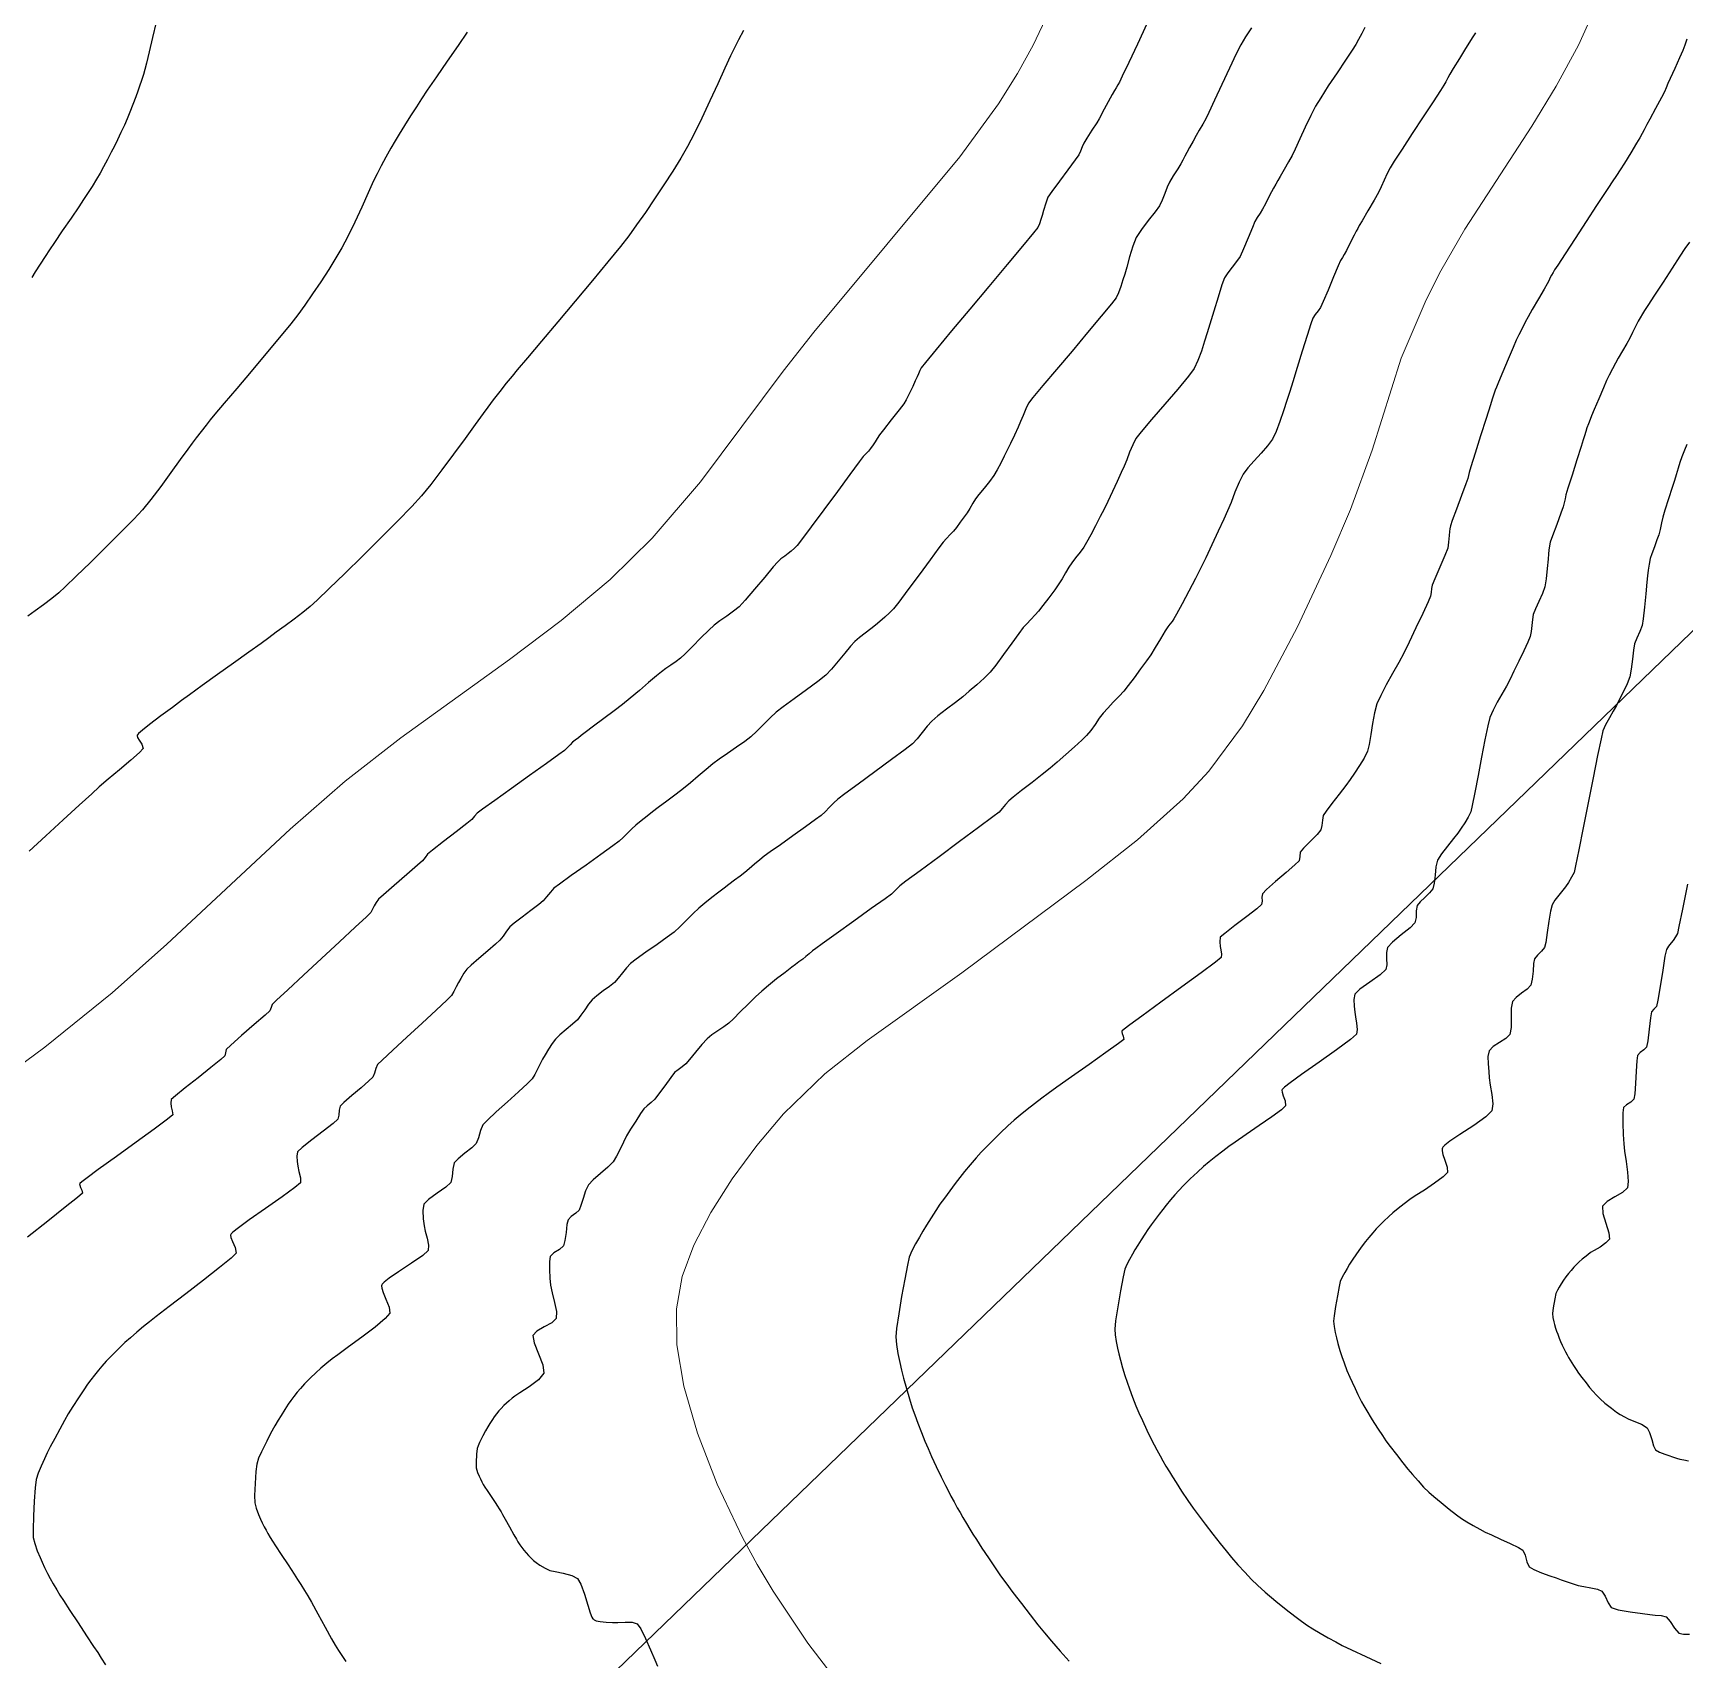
# Model space of a CAD drawing. Extents: x 27 to 849, y 0 to 853.
# Drawn here: x 253.8 to 329.2, y 352.6 to 426.9 of the extents above; entities that cross this region are included whole.
import ezdxf

# ---------------------------------------------------------------- set-up
doc = ezdxf.new("R2010")
doc.units = 0
doc.header["$LTSCALE"] = 2
doc.layers.add('Curva 1 m', color=5, linetype='Continuous')
doc.layers.add('Curva Mestra', color=1, linetype='Continuous')

msp = doc.modelspace()

# ---------------------------------------------------------------- linework, layer by layer
at = {"extrusion": (-0.049704, 0.050571, 0.997483), "elevation": -45.882}
msp.add_lwpolyline([(-371.684, 250.552), (-374.359, -58.63), (-849.748, -54.517), (-847.073, 254.665)], close=True, dxfattribs=at)
at = {"layer": 'Curva 1 m', "linetype": 'Continuous', "lineweight": -3}
for points, elevation in [([(304.633, 427.288), (304.2, 426.369), (303.804, 425.528), (303.51, 424.904), (303.382, 424.636), (303.315, 424.514), (303.234, 424.377), (303.164, 424.256), (303.056, 424.061), (302.87, 423.727), (302.689, 423.4), (302.594, 423.227), (302.527, 423.094), (302.459, 422.962), (302.345, 422.782), (302.124, 422.435), (301.895, 422.074), (301.761, 421.852), (301.687, 421.682), (301.611, 421.485), (301.534, 421.317), (301.368, 421.085), (301.035, 420.638), (300.643, 420.113), (300.303, 419.649), (300.123, 419.381), (300.02, 419.105), (299.927, 418.779), (299.86, 418.543), (299.803, 418.367), (299.736, 418.168), (299.662, 418.002), (299.461, 417.751), (298.966, 417.153), (298.262, 416.308), (297.431, 415.314), (296.558, 414.271), (295.729, 413.279), (295.026, 412.438), (294.534, 411.846), (294.337, 411.604), (294.274, 411.474), (294.213, 411.319), (294.159, 411.184), (294.075, 411), (293.957, 410.747), (293.854, 410.533), (293.761, 410.345), (293.652, 410.133), (293.548, 409.952), (293.342, 409.681), (292.979, 409.221), (292.622, 408.772), (292.438, 408.537), (292.34, 408.377), (292.243, 408.216), (292.152, 408.088), (292.029, 407.923), (291.936, 407.803), (291.819, 407.677), (291.701, 407.551), (291.521, 407.31), (291.095, 406.736), (290.521, 405.961), (289.896, 405.118), (289.318, 404.339), (288.882, 403.755), (288.686, 403.5), (288.559, 403.375), (288.406, 403.241), (288.269, 403.125), (288.122, 403.01), (287.946, 402.877), (287.798, 402.753), (287.597, 402.521), (287.206, 402.055), (286.74, 401.499), (286.312, 400.998), (286.035, 400.697), (285.783, 400.493), (285.473, 400.273), (285.162, 400.054), (284.903, 399.856), (284.654, 399.624), (284.3, 399.274), (283.915, 398.889), (283.577, 398.554), (283.361, 398.351), (283.167, 398.203), (282.933, 398.039), (282.697, 397.877), (282.499, 397.733), (282.274, 397.549), (281.915, 397.245), (281.49, 396.885), (281.068, 396.53), (280.718, 396.244), (280.347, 395.955), (279.877, 395.598), (279.404, 395.243), (279.025, 394.959), (278.836, 394.817), (278.711, 394.722), (278.57, 394.612), (278.449, 394.513), (278.332, 394.4), (278.197, 394.263), (278.074, 394.147), (277.824, 393.964), (277.252, 393.552), (276.488, 393.004), (275.662, 392.411), (274.902, 391.866), (274.338, 391.459), (274.101, 391.284), (273.978, 391.142), (273.857, 390.998), (273.625, 390.813), (273.133, 390.431), (272.553, 389.983), (272.061, 389.6), (271.83, 389.414), (271.717, 389.262), (271.604, 389.109), (271.376, 388.905), (270.887, 388.48), (270.313, 387.982), (269.825, 387.558), (269.599, 387.355), (269.494, 387.202), (269.403, 387.047), (269.329, 386.896), (269.249, 386.75), (269.042, 386.553), (268.529, 386.074), (267.812, 385.408), (266.994, 384.65), (266.176, 383.891), (265.461, 383.227), (264.951, 382.75), (264.748, 382.556), (264.696, 382.412), (264.643, 382.269), (264.423, 382.068), (263.932, 381.638), (263.351, 381.131), (262.861, 380.701), (262.644, 380.5), (262.618, 380.351), (262.592, 380.203), (262.401, 380.041), (261.949, 379.678), (261.367, 379.214), (260.785, 378.749), (260.333, 378.384), (260.143, 378.216), (260.13, 378.058), (260.147, 377.889), (260.194, 377.699), (260.211, 377.512), (259.967, 377.318), (259.361, 376.871), (258.538, 376.272), (257.642, 375.623), (256.818, 375.023), (256.309, 374.646), (256.064, 374.458), (255.982, 374.389), (255.969, 374.375), (255.966, 374.354), (255.973, 374.303), (256.008, 374.211), (256.067, 374.078), (256.093, 373.945), (255.874, 373.752), (255.313, 373.299), (254.517, 372.668), (253.595, 371.944)], 36), ([(259.462, 427.363), (259.293, 426.664), (259.136, 426.011), (259.012, 425.497), (258.94, 425.215), (258.873, 424.982), (258.79, 424.712), (258.704, 424.443), (258.626, 424.214), (258.53, 423.954), (258.398, 423.613), (258.257, 423.261), (258.133, 422.964), (258.007, 422.676), (257.853, 422.339), (257.695, 422.003), (257.556, 421.716), (257.41, 421.431), (257.235, 421.099), (257.056, 420.768), (256.898, 420.486), (256.732, 420.206), (256.532, 419.878), (256.327, 419.551), (256.149, 419.272), (255.928, 418.944), (255.574, 418.426), (255.173, 417.844), (254.815, 417.322), (254.588, 416.986), (254.392, 416.684), (254.162, 416.324), (253.945, 415.978), (253.785, 415.716)], 32), ([(314.579, 427.123), (314.434, 426.852), (314.289, 426.581), (314.159, 426.352), (313.992, 426.092), (313.686, 425.633), (313.304, 425.06), (312.908, 424.461), (312.56, 423.922), (312.322, 423.531), (312.103, 423.105), (311.854, 422.578), (311.608, 422.04), (311.397, 421.578), (311.255, 421.28), (311.095, 420.991), (310.896, 420.646), (310.713, 420.334), (310.601, 420.142), (310.509, 419.979), (310.405, 419.792), (310.316, 419.627), (310.197, 419.394), (310.038, 419.076), (309.911, 418.833), (309.8, 418.656), (309.669, 418.457), (309.562, 418.278), (309.443, 418.001), (309.25, 417.522), (309.042, 417.02), (308.881, 416.675), (308.725, 416.447), (308.523, 416.193), (308.324, 415.938), (308.176, 415.707), (308.053, 415.379), (307.879, 414.825), (307.687, 414.184), (307.511, 413.593), (307.385, 413.191), (307.262, 412.809), (307.117, 412.363), (306.958, 411.926), (306.791, 411.567), (306.528, 411.215), (306.041, 410.632), (305.445, 409.936), (304.852, 409.248), (304.375, 408.685), (304.128, 408.369), (303.986, 408.088), (303.846, 407.747), (303.713, 407.401), (303.594, 407.107), (303.464, 406.821), (303.275, 406.411), (303.059, 405.95), (302.85, 405.507), (302.679, 405.156), (302.506, 404.813), (302.292, 404.397), (302.073, 403.977), (301.884, 403.626), (301.761, 403.413), (301.589, 403.184), (301.381, 402.932), (301.206, 402.705), (301.081, 402.507), (300.925, 402.243), (300.764, 401.97), (300.621, 401.742), (300.431, 401.474), (300.163, 401.109), (299.894, 400.751), (299.699, 400.503), (299.54, 400.325), (299.347, 400.124), (299.155, 399.923), (298.995, 399.745), (298.8, 399.485), (298.475, 399.036), (298.097, 398.514), (297.743, 398.037), (297.488, 397.72), (297.214, 397.446), (296.878, 397.143), (296.535, 396.847), (296.237, 396.596), (295.908, 396.335), (295.499, 396.022), (295.106, 395.717), (294.824, 395.478), (294.614, 395.247), (294.384, 394.963), (294.154, 394.679), (293.942, 394.45), (293.615, 394.192), (292.994, 393.729), (292.228, 393.167), (291.466, 392.609), (290.857, 392.161), (290.548, 391.927), (290.366, 391.757), (290.163, 391.55), (289.959, 391.344), (289.777, 391.175), (289.526, 390.987), (289.063, 390.654), (288.492, 390.249), (287.92, 389.844), (287.45, 389.51), (287.189, 389.32), (286.981, 389.151), (286.743, 388.949), (286.505, 388.746), (286.299, 388.575), (286.085, 388.409), (285.831, 388.218), (285.575, 388.027), (285.357, 387.862), (285.113, 387.674), (284.795, 387.43), (284.469, 387.173), (284.198, 386.948), (283.942, 386.706), (283.644, 386.404), (283.341, 386.101), (283.071, 385.853), (282.763, 385.62), (282.297, 385.291), (281.787, 384.935), (281.345, 384.622), (281.085, 384.421), (280.909, 384.231), (280.718, 383.993), (280.529, 383.755), (280.354, 383.561), (280.134, 383.381), (279.845, 383.169), (279.557, 382.955), (279.341, 382.769), (279.175, 382.567), (279, 382.314), (278.826, 382.06), (278.664, 381.854), (278.447, 381.654), (278.156, 381.414), (277.868, 381.175), (277.661, 380.977), (277.509, 380.772), (277.347, 380.519), (277.195, 380.263), (277.073, 380.052), (276.967, 379.845), (276.851, 379.6), (276.73, 379.358), (276.61, 379.164), (276.397, 378.949), (275.985, 378.571), (275.474, 378.111), (274.966, 377.651), (274.561, 377.276), (274.359, 377.066), (274.249, 376.799), (274.155, 376.473), (274.043, 376.207), (273.847, 376.014), (273.535, 375.766), (273.228, 375.517), (273.044, 375.322), (272.979, 375.047), (272.954, 374.706), (272.887, 374.433), (272.661, 374.226), (272.269, 373.943), (271.88, 373.657), (271.662, 373.44), (271.616, 373.148), (271.639, 372.781), (271.675, 372.459), (271.728, 372.206), (271.816, 371.886), (271.881, 371.569), (271.867, 371.327), (271.618, 371.098), (271.105, 370.75), (270.505, 370.361), (270.08, 370.07), (269.853, 369.889), (269.766, 369.795), (269.746, 369.758), (269.737, 369.713), (269.743, 369.606), (269.802, 369.411), (269.93, 369.116), (270.084, 368.751), (270.117, 368.469), (269.905, 368.228), (269.438, 367.839), (268.84, 367.38), (268.233, 366.932), (267.739, 366.572), (267.48, 366.38), (267.238, 366.182), (266.965, 365.954), (266.731, 365.748), (266.493, 365.515), (266.226, 365.242), (266.033, 365.034), (265.89, 364.862), (265.733, 364.661), (265.6, 364.482), (265.483, 364.312), (265.321, 364.068), (265.151, 363.806), (265.013, 363.583), (264.866, 363.323), (264.678, 362.976), (264.498, 362.635), (264.376, 362.395), (264.256, 362.141), (264.128, 361.848), (264.04, 361.586), (264.001, 361.244), (263.965, 360.697), (263.944, 360.153), (263.95, 359.822), (264.02, 359.567), (264.128, 359.282), (264.217, 359.072), (264.292, 358.911), (264.383, 358.73), (264.467, 358.572), (264.556, 358.413), (264.663, 358.231), (264.759, 358.072), (264.897, 357.859), (265.162, 357.457), (265.472, 356.986), (265.747, 356.568), (265.907, 356.322), (266.058, 356.085), (266.227, 355.813), (266.372, 355.572), (266.536, 355.28), (266.828, 354.751), (267.162, 354.144), (267.455, 353.615), (267.62, 353.322), (267.771, 353.08), (267.947, 352.806), (268.11, 352.572)], 38), ([(273.638, 426.909), (273.225, 426.304), (272.733, 425.588), (272.24, 424.871), (271.822, 424.26), (271.555, 423.865), (271.326, 423.512), (271.056, 423.09), (270.78, 422.655), (270.533, 422.26), (270.351, 421.959), (270.155, 421.615), (269.932, 421.212), (269.714, 420.807), (269.531, 420.456), (269.373, 420.124), (269.129, 419.588), (268.831, 418.933), (268.51, 418.242), (268.199, 417.596), (267.929, 417.08), (267.655, 416.614), (267.325, 416.085), (266.963, 415.527), (266.593, 414.975), (266.237, 414.462), (265.92, 414.023), (265.591, 413.604), (265.083, 412.983), (264.461, 412.235), (263.791, 411.436), (263.136, 410.66), (262.564, 409.983), (262.139, 409.479), (261.926, 409.225), (261.732, 408.981), (261.507, 408.697), (261.285, 408.411), (261.094, 408.164), (260.897, 407.893), (260.558, 407.418), (260.129, 406.823), (259.664, 406.188), (259.214, 405.595), (258.833, 405.126), (258.433, 404.693), (257.851, 404.097), (257.167, 403.413), (256.462, 402.72), (255.815, 402.092), (255.307, 401.606), (255.019, 401.339), (254.701, 401.081), (254.322, 400.793), (253.937, 400.511), (253.607, 400.269)], 33), ([(286.238, 426.986), (286.013, 426.564), (285.823, 426.198), (285.651, 425.837), (285.39, 425.266), (285.067, 424.555), (284.708, 423.772), (284.341, 422.988), (283.992, 422.273), (283.688, 421.697), (283.38, 421.17), (283.014, 420.577), (282.61, 419.946), (282.187, 419.307), (281.766, 418.687), (281.367, 418.116), (281.009, 417.621), (280.632, 417.139), (280.06, 416.436), (279.352, 415.582), (278.569, 414.647), (277.774, 413.701), (277.026, 412.816), (276.388, 412.061), (275.92, 411.507), (275.684, 411.223), (275.424, 410.899), (275.125, 410.519), (274.828, 410.138), (274.574, 409.809), (274.362, 409.518), (274.003, 409.016), (273.542, 408.374), (273.023, 407.658), (272.49, 406.938), (271.988, 406.281), (271.559, 405.758), (271.108, 405.267), (270.461, 404.599), (269.689, 403.823), (268.865, 403.008), (268.059, 402.22), (267.344, 401.529), (266.792, 401.002), (266.473, 400.708), (266.144, 400.438), (265.752, 400.136), (265.336, 399.827), (264.935, 399.534), (264.591, 399.282), (264.24, 399.027), (263.678, 398.623), (262.987, 398.127), (262.252, 397.6), (261.556, 397.101), (260.984, 396.687), (260.618, 396.419), (260.2, 396.109), (259.677, 395.722), (259.16, 395.332), (258.827, 395.066), (258.659, 394.92), (258.601, 394.855), (258.591, 394.835), (258.589, 394.806), (258.609, 394.734), (258.681, 394.605), (258.799, 394.422), (258.863, 394.235), (258.694, 394.045), (258.297, 393.695), (257.783, 393.264), (257.266, 392.833), (256.858, 392.481), (256.516, 392.169), (255.94, 391.643), (255.216, 390.979), (254.429, 390.253), (253.665, 389.545)], 34), ([(309.409, 427.108), (309.137, 426.692), (308.92, 426.334), (308.708, 425.917), (308.399, 425.273), (308.051, 424.528), (307.717, 423.809), (307.455, 423.244), (307.319, 422.958), (307.183, 422.715), (307.023, 422.44), (306.883, 422.199), (306.737, 421.94), (306.573, 421.644), (306.455, 421.427), (306.369, 421.258), (306.273, 421.065), (306.185, 420.898), (306.041, 420.672), (305.834, 420.353), (305.661, 420.065), (305.561, 419.838), (305.446, 419.544), (305.325, 419.243), (305.208, 418.996), (305.008, 418.714), (304.7, 418.324), (304.381, 417.907), (304.149, 417.544), (303.993, 417.149), (303.845, 416.66), (303.717, 416.194), (303.623, 415.867), (303.54, 415.612), (303.444, 415.315), (303.338, 415.023), (303.226, 414.785), (303.016, 414.512), (302.556, 413.953), (301.929, 413.205), (301.22, 412.364), (300.511, 411.526), (299.888, 410.786), (299.434, 410.241), (299.233, 409.986), (299.107, 409.726), (298.985, 409.416), (298.876, 409.145), (298.761, 408.892), (298.593, 408.529), (298.414, 408.149), (298.267, 407.844), (298.132, 407.572), (297.973, 407.256), (297.808, 406.943), (297.654, 406.682), (297.46, 406.416), (297.21, 406.104), (296.973, 405.815), (296.822, 405.621), (296.695, 405.419), (296.558, 405.183), (296.432, 404.979), (296.306, 404.8), (296.127, 404.557), (295.947, 404.318), (295.817, 404.153), (295.67, 403.991), (295.496, 403.81), (295.348, 403.648), (295.154, 403.389), (294.754, 402.846), (294.249, 402.158), (293.736, 401.464), (293.316, 400.901), (293.087, 400.61), (292.904, 400.427), (292.681, 400.225), (292.452, 400.028), (292.253, 399.861), (292.042, 399.694), (291.783, 399.499), (291.523, 399.298), (291.311, 399.115), (291.123, 398.906), (290.859, 398.583), (290.558, 398.211), (290.255, 397.854), (289.988, 397.574), (289.633, 397.285), (289.116, 396.904), (288.55, 396.499), (288.049, 396.138), (287.726, 395.892), (287.453, 395.636), (287.148, 395.326), (286.843, 395.016), (286.569, 394.763), (286.298, 394.556), (285.925, 394.29), (285.515, 394.005), (285.132, 393.738), (284.844, 393.526), (284.531, 393.273), (284.175, 392.97), (283.819, 392.666), (283.508, 392.409), (283.164, 392.143), (282.744, 391.826), (282.354, 391.534), (282.097, 391.339), (281.848, 391.149), (281.566, 390.929), (281.324, 390.731), (281.153, 390.569), (280.954, 390.368), (280.752, 390.165), (280.573, 390), (280.288, 389.788), (279.738, 389.394), (279.058, 388.91), (278.383, 388.43), (277.849, 388.046), (277.593, 387.853), (277.433, 387.675), (277.263, 387.46), (277.106, 387.28), (276.906, 387.117), (276.549, 386.843), (276.14, 386.532), (275.783, 386.257), (275.585, 386.092), (275.436, 385.902), (275.28, 385.673), (275.134, 385.481), (274.937, 385.302), (274.582, 384.996), (274.174, 384.649), (273.822, 384.345), (273.63, 384.166), (273.493, 383.975), (273.351, 383.745), (273.238, 383.549), (273.142, 383.358), (273.037, 383.138), (272.929, 382.957), (272.713, 382.746), (272.229, 382.295), (271.584, 381.702), (270.886, 381.061), (270.243, 380.468), (269.763, 380.019), (269.554, 379.811), (269.48, 379.633), (269.418, 379.415), (269.343, 379.238), (269.16, 379.063), (268.798, 378.753), (268.378, 378.398), (268.02, 378.087), (267.844, 377.911), (267.801, 377.728), (267.784, 377.5), (267.739, 377.318), (267.525, 377.127), (267.079, 376.779), (266.556, 376.377), (266.112, 376.025), (265.902, 375.828), (265.872, 375.634), (265.887, 375.389), (265.911, 375.174), (265.965, 374.937), (266.038, 374.648), (266.039, 374.419), (265.785, 374.202), (265.199, 373.779), (264.447, 373.252), (263.696, 372.723), (263.206, 372.367), (262.96, 372.173), (262.874, 372.091), (262.858, 372.066), (262.851, 372.026), (262.865, 371.924), (262.935, 371.738), (263.054, 371.473), (263.105, 371.207), (262.883, 370.987), (262.347, 370.547), (261.618, 369.972), (260.814, 369.351), (260.055, 368.77), (259.46, 368.314), (259.149, 368.073), (258.886, 367.858), (258.581, 367.606), (258.28, 367.351), (258.026, 367.126), (257.768, 366.876), (257.464, 366.569), (257.18, 366.273), (256.979, 366.054), (256.822, 365.868), (256.646, 365.647), (256.474, 365.422), (256.33, 365.226), (256.154, 364.971), (255.91, 364.605), (255.656, 364.212), (255.449, 363.877), (255.28, 363.581), (255.062, 363.182), (254.832, 362.753), (254.63, 362.367), (254.494, 362.095), (254.363, 361.82), (254.214, 361.496), (254.08, 361.169), (253.99, 360.882), (253.942, 360.507), (253.896, 359.894), (253.86, 359.204), (253.844, 358.598), (253.854, 358.236), (253.923, 357.959), (254.038, 357.635), (254.161, 357.33), (254.254, 357.111), (254.367, 356.869), (254.504, 356.598), (254.629, 356.361), (254.763, 356.123), (254.923, 355.85), (255.067, 355.611), (255.224, 355.369), (255.526, 354.909), (255.904, 354.337), (256.287, 353.755), (256.605, 353.27), (256.79, 352.986), (256.954, 352.728), (257.143, 352.426)], 37), ([(319.615, 426.882), (319.467, 426.652), (319.339, 426.45), (319.166, 426.169), (318.882, 425.706), (318.604, 425.25), (318.448, 424.99), (318.36, 424.831), (318.263, 424.648), (318.174, 424.489), (318.023, 424.255), (317.683, 423.737), (317.228, 423.045), (316.732, 422.288), (316.268, 421.577), (315.907, 421.02), (315.725, 420.728), (315.595, 420.471), (315.455, 420.167), (315.317, 419.862), (315.191, 419.602), (314.995, 419.25), (314.71, 418.756), (314.448, 418.306), (314.319, 418.085), (314.247, 417.956), (314.177, 417.827), (314.084, 417.647), (313.91, 417.303), (313.734, 416.957), (313.637, 416.769), (313.548, 416.63), (313.462, 416.491), (313.36, 416.253), (313.148, 415.746), (312.896, 415.144), (312.675, 414.621), (312.554, 414.353), (312.444, 414.198), (312.307, 414.027), (312.202, 413.869), (312.113, 413.612), (311.941, 413.067), (311.722, 412.358), (311.493, 411.612), (311.29, 410.956), (311.148, 410.516), (311.016, 410.113), (310.862, 409.639), (310.695, 409.15), (310.523, 408.701), (310.355, 408.35), (310.136, 408.042), (309.841, 407.701), (309.522, 407.355), (309.232, 407.03), (309.024, 406.751), (308.835, 406.377), (308.648, 405.922), (308.471, 405.461), (308.311, 405.069), (308.138, 404.688), (307.886, 404.141), (307.598, 403.525), (307.319, 402.936), (307.092, 402.467), (306.851, 401.994), (306.545, 401.407), (306.236, 400.824), (305.989, 400.363), (305.867, 400.143), (305.781, 400.029), (305.677, 399.902), (305.59, 399.789), (305.471, 399.594), (305.258, 399.235), (305.017, 398.832), (304.81, 398.505), (304.619, 398.233), (304.349, 397.862), (304.051, 397.461), (303.777, 397.101), (303.581, 396.853), (303.365, 396.612), (303.104, 396.339), (302.846, 396.07), (302.642, 395.843), (302.465, 395.61), (302.269, 395.332), (302.071, 395.056), (301.888, 394.83), (301.672, 394.616), (301.336, 394.306), (300.94, 393.954), (300.548, 393.611), (300.221, 393.331), (299.862, 393.04), (299.398, 392.676), (298.924, 392.308), (298.538, 392.007), (298.336, 391.841), (298.194, 391.68), (298.039, 391.487), (297.895, 391.327), (297.609, 391.107), (296.96, 390.623), (296.094, 389.981), (295.156, 389.287), (294.292, 388.649), (293.648, 388.172), (293.37, 387.962), (293.246, 387.844), (293.109, 387.704), (292.985, 387.586), (292.699, 387.378), (292.068, 386.925), (291.264, 386.351), (290.458, 385.776), (289.824, 385.323), (289.534, 385.113), (289.391, 384.996), (289.231, 384.859), (289.089, 384.741), (288.941, 384.627), (288.769, 384.498), (288.618, 384.384), (288.447, 384.254), (288.134, 384.013), (287.751, 383.716), (287.372, 383.416), (287.072, 383.166), (286.789, 382.902), (286.445, 382.563), (286.093, 382.211), (285.784, 381.904), (285.57, 381.705), (285.343, 381.536), (285.069, 381.351), (284.798, 381.165), (284.577, 380.989), (284.342, 380.734), (284.047, 380.378), (283.773, 380.041), (283.603, 379.843), (283.443, 379.715), (283.253, 379.578), (283.096, 379.447), (282.922, 379.223), (282.645, 378.84), (282.368, 378.455), (282.193, 378.226), (282.036, 378.084), (281.846, 377.932), (281.692, 377.788), (281.546, 377.582), (281.324, 377.237), (281.089, 376.859), (280.908, 376.555), (280.766, 376.279), (280.612, 375.952), (280.451, 375.63), (280.29, 375.37), (280.049, 375.126), (279.713, 374.84), (279.385, 374.557), (279.165, 374.322), (279.039, 374.051), (278.925, 373.703), (278.826, 373.378), (278.744, 373.176), (278.589, 373.031), (278.388, 372.882), (278.244, 372.734), (278.191, 372.511), (278.146, 372.15), (278.098, 371.784), (278.034, 371.548), (277.849, 371.382), (277.594, 371.219), (277.422, 371.051), (277.386, 370.823), (277.388, 370.463), (277.411, 370.07), (277.439, 369.743), (277.508, 369.401), (277.62, 368.963), (277.706, 368.539), (277.695, 368.234), (277.495, 368.033), (277.157, 367.84), (276.823, 367.649), (276.634, 367.45), (276.689, 367.116), (276.89, 366.621), (277.087, 366.111), (277.13, 365.731), (276.89, 365.43), (276.465, 365.107), (276.043, 364.835), (275.811, 364.687), (275.69, 364.588), (275.554, 364.474), (275.437, 364.371), (275.317, 364.255), (275.184, 364.118), (275.087, 364.014), (274.977, 363.878), (274.871, 363.738), (274.787, 363.615), (274.674, 363.443), (274.578, 363.288), (274.474, 363.103), (274.348, 362.868), (274.259, 362.694), (274.199, 362.567), (274.135, 362.421), (274.091, 362.29), (274.065, 362.034), (274.045, 361.657), (274.046, 361.408), (274.109, 361.203), (274.179, 361.033), (274.24, 360.907), (274.304, 360.783), (274.375, 360.659), (274.45, 360.533), (274.546, 360.386), (274.727, 360.111), (274.913, 359.828), (275.025, 359.658), (275.1, 359.539), (275.184, 359.403), (275.257, 359.283), (275.371, 359.079), (275.568, 358.721), (275.766, 358.362), (275.881, 358.158), (275.956, 358.037), (276.045, 357.9), (276.126, 357.783), (276.217, 357.665), (276.329, 357.53), (276.432, 357.415), (276.539, 357.306), (276.666, 357.186), (276.784, 357.089), (276.953, 356.981), (277.194, 356.844), (277.412, 356.737), (277.651, 356.678), (278.023, 356.604), (278.406, 356.505), (278.677, 356.368), (278.825, 356.105), (278.984, 355.657), (279.14, 355.155), (279.255, 354.8), (279.331, 354.606), (279.376, 354.526), (279.395, 354.504), (279.431, 354.479), (279.525, 354.441), (279.705, 354.402), (279.975, 354.375), (280.271, 354.354), (280.515, 354.356), (280.841, 354.373), (281.163, 354.368), (281.396, 354.303), (281.561, 354.072), (281.776, 353.634), (281.999, 353.117), (282.195, 352.65), (282.322, 352.36)], 39), ([(329.251, 426.595), (329.158, 426.314), (329.072, 426.076), (328.926, 425.739), (328.706, 425.256), (328.499, 424.805), (328.39, 424.565), (328.316, 424.377), (328.239, 424.19), (328.097, 423.924), (327.828, 423.429), (327.562, 422.941), (327.431, 422.699), (327.372, 422.576), (327.312, 422.452), (327.221, 422.287), (327.109, 422.091), (326.966, 421.853), (326.695, 421.406), (326.408, 420.937), (326.218, 420.631), (326.048, 420.375), (325.85, 420.085), (325.677, 419.831), (325.499, 419.558), (325.136, 419.001), (324.664, 418.277), (324.162, 417.505), (323.704, 416.801), (323.367, 416.283), (323.228, 416.069), (323.153, 415.949), (323.081, 415.827), (323.03, 415.724), (322.957, 415.57), (322.89, 415.435), (322.751, 415.194), (322.49, 414.742), (322.21, 414.258), (322.018, 413.918), (321.888, 413.675), (321.741, 413.391), (321.597, 413.106), (321.477, 412.859), (321.334, 412.533), (321.108, 412.001), (320.862, 411.418), (320.661, 410.94), (320.57, 410.721), (320.516, 410.584), (320.465, 410.448), (320.422, 410.311), (320.381, 410.174), (320.297, 409.908), (320.102, 409.289), (319.852, 408.495), (319.603, 407.702), (319.409, 407.084), (319.327, 406.82), (319.297, 406.686), (319.266, 406.551), (319.178, 406.309), (318.983, 405.78), (318.753, 405.155), (318.559, 404.627), (318.473, 404.386), (318.45, 404.257), (318.432, 404.126), (318.42, 403.948), (318.395, 403.64), (318.354, 403.37), (318.227, 403.043), (317.992, 402.504), (317.761, 401.977), (317.641, 401.687), (317.615, 401.529), (317.597, 401.345), (317.57, 401.187), (317.458, 400.928), (317.214, 400.397), (316.903, 399.735), (316.593, 399.085), (316.35, 398.586), (316.122, 398.156), (315.841, 397.654), (315.551, 397.135), (315.298, 396.653), (315.126, 396.262), (315.019, 395.863), (314.928, 395.372), (314.847, 394.865), (314.769, 394.417), (314.687, 394.105), (314.536, 393.796), (314.327, 393.449), (314.103, 393.11), (313.907, 392.821), (313.7, 392.537), (313.397, 392.141), (313.075, 391.722), (312.81, 391.369), (312.678, 391.168), (312.635, 390.963), (312.613, 390.719), (312.566, 390.518), (312.394, 390.309), (312.085, 389.991), (311.782, 389.683), (311.627, 389.508), (311.601, 389.306), (311.572, 389.107), (311.385, 388.927), (310.98, 388.572), (310.501, 388.158), (310.094, 387.798), (309.904, 387.608), (309.882, 387.453), (309.888, 387.26), (309.864, 387.107), (309.65, 386.919), (309.188, 386.561), (308.645, 386.149), (308.186, 385.795), (307.98, 385.617), (307.962, 385.418), (307.981, 385.203), (308.005, 385.048), (308.034, 384.854), (308.023, 384.701), (307.759, 384.485), (307.11, 384.001), (306.231, 383.357), (305.276, 382.66), (304.4, 382.02), (303.858, 381.619), (303.597, 381.421), (303.511, 381.35), (303.498, 381.336), (303.493, 381.308), (303.507, 381.235), (303.553, 381.104), (303.576, 380.961), (303.338, 380.772), (302.76, 380.355), (301.996, 379.813), (301.199, 379.252), (300.524, 378.775), (300.125, 378.488), (299.841, 378.274), (299.513, 378.023), (299.173, 377.757), (298.851, 377.499), (298.579, 377.27), (298.298, 377.014), (297.959, 376.691), (297.611, 376.351), (297.3, 376.04), (297.077, 375.809), (296.845, 375.551), (296.581, 375.244), (296.322, 374.933), (296.103, 374.663), (295.888, 374.385), (295.641, 374.055), (295.399, 373.724), (295.2, 373.442), (295.01, 373.157), (294.792, 372.821), (294.583, 372.486), (294.416, 372.209), (294.26, 371.941), (294.082, 371.626), (293.917, 371.307), (293.798, 371.024), (293.714, 370.667), (293.589, 370.022), (293.449, 369.231), (293.318, 368.434), (293.221, 367.772), (293.184, 367.386), (293.211, 367.036), (293.278, 366.629), (293.362, 366.223), (293.44, 365.876), (293.534, 365.504), (293.665, 365.037), (293.807, 364.561), (293.935, 364.158), (294.048, 363.838), (294.193, 363.447), (294.354, 363.031), (294.513, 362.632), (294.654, 362.294), (294.818, 361.929), (295.032, 361.475), (295.256, 361.008), (295.452, 360.607), (295.581, 360.35), (295.701, 360.121), (295.844, 359.857), (295.99, 359.594), (296.117, 359.369), (296.247, 359.143), (296.403, 358.88), (296.56, 358.617), (296.698, 358.393), (296.857, 358.144), (297.11, 357.755), (297.41, 357.301), (297.709, 356.854), (297.96, 356.491), (298.197, 356.167), (298.528, 355.726), (298.911, 355.223), (299.305, 354.713), (299.668, 354.251), (299.959, 353.892), (300.29, 353.502), (300.679, 353.055), (301.094, 352.593)], 41), ([(329.37, 417.338), (329.166, 417.035), (328.936, 416.686), (328.581, 416.141), (328.171, 415.511), (327.777, 414.906), (327.473, 414.437), (327.329, 414.214), (327.233, 414.061), (327.126, 413.886), (327.035, 413.73), (326.928, 413.514), (326.783, 413.211), (326.652, 412.946), (326.519, 412.711), (326.326, 412.378), (326.132, 412.045), (325.998, 411.808), (325.865, 411.557), (325.717, 411.269), (325.593, 411.014), (325.452, 410.693), (325.237, 410.185), (325.029, 409.691), (324.912, 409.41), (324.843, 409.236), (324.765, 409.038), (324.702, 408.864), (324.646, 408.69), (324.586, 408.491), (324.534, 408.316), (324.438, 408.012), (324.247, 407.408), (324.025, 406.705), (323.836, 406.102), (323.743, 405.8), (323.704, 405.629), (323.663, 405.433), (323.621, 405.263), (323.516, 404.969), (323.321, 404.449), (323.128, 403.93), (323.026, 403.639), (322.994, 403.475), (322.966, 403.285), (322.945, 403.118), (322.925, 402.872), (322.893, 402.441), (322.848, 401.97), (322.788, 401.606), (322.677, 401.297), (322.514, 400.94), (322.355, 400.601), (322.254, 400.344), (322.212, 400.115), (322.184, 399.843), (322.155, 399.572), (322.111, 399.344), (322.009, 399.088), (321.823, 398.683), (321.597, 398.209), (321.374, 397.752), (321.196, 397.393), (321.028, 397.078), (320.823, 396.717), (320.609, 396.34), (320.418, 395.974), (320.278, 395.65), (320.18, 395.271), (320.046, 394.629), (319.893, 393.833), (319.736, 392.995), (319.59, 392.226), (319.473, 391.636), (319.4, 391.336), (319.286, 391.104), (319.13, 390.845), (318.962, 390.59), (318.815, 390.373), (318.619, 390.119), (318.342, 389.778), (318.07, 389.425), (317.893, 389.134), (317.817, 388.831), (317.774, 388.454), (317.734, 388.092), (317.669, 387.833), (317.522, 387.641), (317.306, 387.435), (317.096, 387.239), (316.965, 387.075), (316.918, 386.825), (316.906, 386.519), (316.854, 386.273), (316.635, 386.053), (316.235, 385.728), (315.832, 385.394), (315.604, 385.149), (315.561, 384.929), (315.566, 384.646), (315.569, 384.364), (315.523, 384.147), (315.266, 383.906), (314.805, 383.574), (314.351, 383.249), (314.11, 383.03), (314.07, 382.785), (314.088, 382.476), (314.112, 382.203), (314.143, 381.984), (314.194, 381.699), (314.226, 381.415), (314.197, 381.198), (313.916, 380.948), (313.287, 380.484), (312.486, 379.916), (311.688, 379.353), (311.17, 378.978), (310.91, 378.779), (310.819, 378.697), (310.803, 378.675), (310.795, 378.639), (310.802, 378.55), (310.849, 378.387), (310.933, 378.154), (310.959, 377.925), (310.768, 377.748), (310.33, 377.425), (309.76, 377.026), (309.168, 376.62), (308.667, 376.278), (308.371, 376.07), (308.099, 375.864), (307.784, 375.622), (307.473, 375.375), (307.212, 375.156), (306.94, 374.907), (306.615, 374.594), (306.306, 374.288), (306.085, 374.061), (305.911, 373.867), (305.713, 373.637), (305.519, 373.404), (305.354, 373.201), (305.193, 372.992), (305.008, 372.745), (304.826, 372.497), (304.677, 372.285), (304.535, 372.072), (304.371, 371.819), (304.214, 371.568), (304.089, 371.36), (303.972, 371.159), (303.839, 370.923), (303.715, 370.684), (303.626, 370.472), (303.546, 370.121), (303.427, 369.49), (303.303, 368.762), (303.205, 368.119), (303.165, 367.743), (303.186, 367.481), (303.236, 367.175), (303.299, 366.871), (303.357, 366.611), (303.428, 366.332), (303.526, 365.982), (303.632, 365.624), (303.729, 365.322), (303.839, 365.012), (303.982, 364.634), (304.133, 364.249), (304.268, 363.924), (304.429, 363.569), (304.636, 363.132), (304.833, 362.726), (304.963, 362.466), (305.088, 362.23), (305.234, 361.963), (305.365, 361.73), (305.5, 361.497), (305.659, 361.231), (305.801, 360.999), (305.962, 360.747), (306.22, 360.352), (306.505, 359.924), (306.747, 359.572), (306.97, 359.269), (307.285, 358.85), (307.639, 358.389), (307.977, 357.956), (308.247, 357.623), (308.495, 357.331), (308.787, 356.995), (309.097, 356.648), (309.401, 356.324), (309.672, 356.054), (310.023, 355.745), (310.521, 355.333), (311.067, 354.894), (311.564, 354.507), (311.916, 354.249), (312.201, 354.066), (312.54, 353.866), (312.898, 353.665), (313.244, 353.476), (313.543, 353.316), (313.971, 353.107), (314.613, 352.805), (315.297, 352.483)], 42), ([(329.254, 408.099), (329.15, 407.839), (329.034, 407.541), (328.939, 407.28), (328.855, 407.019), (328.766, 406.72), (328.687, 406.457), (328.584, 406.133), (328.419, 405.617), (328.257, 405.101), (328.16, 404.781), (328.101, 404.524), (328.039, 404.23), (327.976, 403.975), (327.895, 403.745), (327.774, 403.431), (327.655, 403.118), (327.58, 402.892), (327.531, 402.646), (327.489, 402.361), (327.457, 402.11), (327.428, 401.817), (327.38, 401.289), (327.323, 400.681), (327.268, 400.148), (327.223, 399.842), (327.118, 399.572), (326.974, 399.271), (326.866, 399.001), (326.821, 398.72), (326.776, 398.3), (326.722, 397.856), (326.652, 397.501), (326.533, 397.189), (326.365, 396.832), (326.188, 396.485), (326.043, 396.2), (325.897, 395.932), (325.722, 395.624), (325.553, 395.313), (325.43, 395.038), (325.343, 394.674), (325.185, 393.915), (324.981, 392.896), (324.755, 391.749), (324.53, 390.61), (324.332, 389.61), (324.185, 388.885), (324.112, 388.568), (324.004, 388.356), (323.857, 388.125), (323.723, 387.926), (323.594, 387.761), (323.413, 387.542), (323.233, 387.309), (323.108, 387.099), (323.04, 386.817), (322.967, 386.352), (322.894, 385.833), (322.827, 385.388), (322.772, 385.148), (322.633, 384.982), (322.441, 384.809), (322.303, 384.643), (322.264, 384.423), (322.241, 384.075), (322.208, 383.71), (322.137, 383.44), (321.969, 383.253), (321.717, 383.066), (321.467, 382.878), (321.303, 382.691), (321.252, 382.387), (321.249, 381.943), (321.243, 381.497), (321.183, 381.188), (320.995, 380.999), (320.707, 380.815), (320.421, 380.632), (320.24, 380.442), (320.186, 380.186), (320.19, 379.849), (320.22, 379.499), (320.244, 379.203), (320.29, 378.874), (320.367, 378.446), (320.414, 378.02), (320.37, 377.695), (320.088, 377.42), (319.538, 377.034), (318.902, 376.617), (318.455, 376.315), (318.218, 376.135), (318.128, 376.046), (318.108, 376.013), (318.098, 375.974), (318.098, 375.88), (318.136, 375.709), (318.226, 375.45), (318.332, 375.131), (318.342, 374.888), (318.147, 374.683), (317.755, 374.395), (317.288, 374.086), (316.868, 373.818), (316.617, 373.651), (316.367, 373.462), (316.085, 373.242), (315.844, 373.043), (315.663, 372.876), (315.446, 372.668), (315.24, 372.464), (315.093, 372.312), (314.934, 372.133), (314.757, 371.925), (314.606, 371.739), (314.458, 371.547), (314.293, 371.323), (314.155, 371.128), (314.024, 370.931), (313.879, 370.705), (313.763, 370.512), (313.655, 370.327), (313.539, 370.113), (313.454, 369.92), (313.4, 369.686), (313.321, 369.265), (313.238, 368.78), (313.173, 368.351), (313.146, 368.1), (313.17, 367.859), (313.221, 367.585), (313.275, 367.346), (313.342, 367.085), (313.434, 366.765), (313.522, 366.486), (313.626, 366.199), (313.758, 365.854), (313.881, 365.554), (313.989, 365.318), (314.127, 365.026), (314.259, 364.756), (314.345, 364.582), (314.428, 364.425), (314.526, 364.247), (314.613, 364.092), (314.703, 363.936), (314.809, 363.759), (314.904, 363.604), (315.011, 363.436), (315.183, 363.173), (315.373, 362.888), (315.535, 362.653), (315.731, 362.386), (316.01, 362.019), (316.301, 361.644), (316.534, 361.353), (316.746, 361.105), (316.997, 360.819), (317.255, 360.539), (317.484, 360.308), (317.719, 360.102), (318.05, 359.827), (318.414, 359.535), (318.746, 359.276), (318.981, 359.104), (319.224, 358.95), (319.515, 358.782), (319.81, 358.619), (320.065, 358.483), (320.343, 358.351), (320.757, 358.165), (321.202, 357.962), (321.577, 357.779), (321.779, 357.651), (321.883, 357.423), (321.961, 357.126), (322.066, 356.901), (322.279, 356.776), (322.634, 356.629), (323.012, 356.491), (323.297, 356.389), (323.526, 356.305), (323.795, 356.212), (324.065, 356.123), (324.299, 356.051), (324.558, 355.995), (324.877, 355.938), (325.177, 355.872), (325.379, 355.788), (325.529, 355.564), (325.661, 355.258), (325.812, 355.038), (326.13, 354.942), (326.677, 354.844), (327.229, 354.764), (327.563, 354.717), (327.81, 354.698), (328.09, 354.677), (328.313, 354.617), (328.489, 354.408), (328.686, 354.097), (328.89, 353.877), (329.099, 353.831), (329.382, 353.83)], 43), ([(329.284, 388.04), (329.055, 386.906), (328.893, 386.114), (328.825, 385.799), (328.735, 385.635), (328.631, 385.478), (328.538, 385.361), (328.414, 385.208), (328.323, 385.065), (328.26, 384.755), (328.154, 384.119), (328.035, 383.378), (327.932, 382.752), (327.876, 382.463), (327.758, 382.337), (327.641, 382.211), (327.6, 381.944), (327.541, 381.425), (327.477, 380.898), (327.42, 380.607), (327.296, 380.482), (327.124, 380.357), (327.003, 380.232), (326.969, 379.988), (326.94, 379.51), (326.911, 378.953), (326.879, 378.474), (326.842, 378.228), (326.703, 378.103), (326.505, 377.981), (326.371, 377.855), (326.342, 377.604), (326.343, 377.145), (326.358, 376.628), (326.376, 376.203), (326.413, 375.854), (326.482, 375.392), (326.549, 374.903), (326.58, 374.474), (326.544, 374.193), (326.326, 373.977), (325.97, 373.771), (325.618, 373.566), (325.413, 373.351), (325.427, 373.023), (325.559, 372.573), (325.697, 372.137), (325.726, 371.851), (325.569, 371.673), (325.301, 371.489), (325.03, 371.332), (324.863, 371.233), (324.738, 371.138), (324.597, 371.029), (324.477, 370.929), (324.351, 370.812), (324.207, 370.672), (324.101, 370.563), (323.977, 370.422), (323.857, 370.277), (323.742, 370.125), (323.632, 369.972), (323.53, 369.816), (323.436, 369.663), (323.352, 369.518), (323.281, 369.367), (323.229, 369.117), (323.161, 368.72), (323.128, 368.458), (323.151, 368.268), (323.192, 368.08), (323.225, 367.95), (323.272, 367.79), (323.316, 367.651), (323.367, 367.507), (323.434, 367.335), (323.495, 367.185), (323.572, 367.017), (323.666, 366.822), (323.727, 366.699), (323.793, 366.576), (323.861, 366.453), (323.932, 366.332), (324.006, 366.209), (324.084, 366.089), (324.208, 365.9), (324.322, 365.734), (324.464, 365.543), (324.658, 365.289), (324.822, 365.084), (324.968, 364.913), (325.14, 364.722), (325.297, 364.561), (325.521, 364.369), (325.82, 364.129), (326.045, 363.96), (326.214, 363.855), (326.412, 363.743), (326.587, 363.649), (326.839, 363.545), (327.184, 363.401), (327.444, 363.233), (327.555, 363.02), (327.653, 362.712), (327.742, 362.414), (327.827, 362.233), (328.008, 362.126), (328.25, 362.039), (328.442, 361.977), (328.601, 361.92), (328.783, 361.858), (328.943, 361.808), (329.119, 361.775), (329.325, 361.738)], 44)]:
    msp.add_lwpolyline(points, dxfattribs=dict(at, elevation=elevation))
at = {"layer": 'Curva Mestra', "lineweight": 0}
for points, elevation in [([(302.115, 431.94), (299.446, 426.313), (298.733, 425.027), (297.861, 423.639), (296.097, 421.219), (289.441, 413.222), (288.054, 411.453), (284.286, 406.39), (282.081, 403.821), (280.153, 401.94), (277.928, 400.078), (275.575, 398.295), (270.608, 394.716), (268.075, 392.736), (265.568, 390.544), (259.943, 385.3), (257.444, 383.089), (254.383, 380.604), (249.081, 376.683)], 35), ([(325.165, 428.203), (324.313, 426.315), (323.303, 424.451), (322.189, 422.626), (319.127, 417.925), (318.037, 416.028), (317.362, 414.704), (316.228, 412.032), (314.911, 407.84), (313.92, 405.133), (313.028, 403.03), (311.504, 399.778), (309.974, 396.873), (308.999, 395.268), (307.462, 393.203), (306.289, 391.94), (304.205, 390.067), (301.849, 388.204), (296.192, 383.998), (291.879, 380.906), (289.947, 379.384), (288.069, 377.558), (286.851, 376.125), (285.723, 374.599), (284.743, 373.057), (283.97, 371.577), (283.444, 370.145), (283.182, 368.663), (283.202, 367.028), (283.523, 365.142), (284.142, 362.994), (285.04, 360.663), (286.199, 358.234), (286.869, 357.007), (287.595, 355.788), (289.173, 353.41), (291.672, 350.161)], 40)]:
    msp.add_lwpolyline(points, dxfattribs=dict(at, elevation=elevation)).dxf.unprotected_set("ltscale", 0)

doc.saveas('drawing.dxf')
